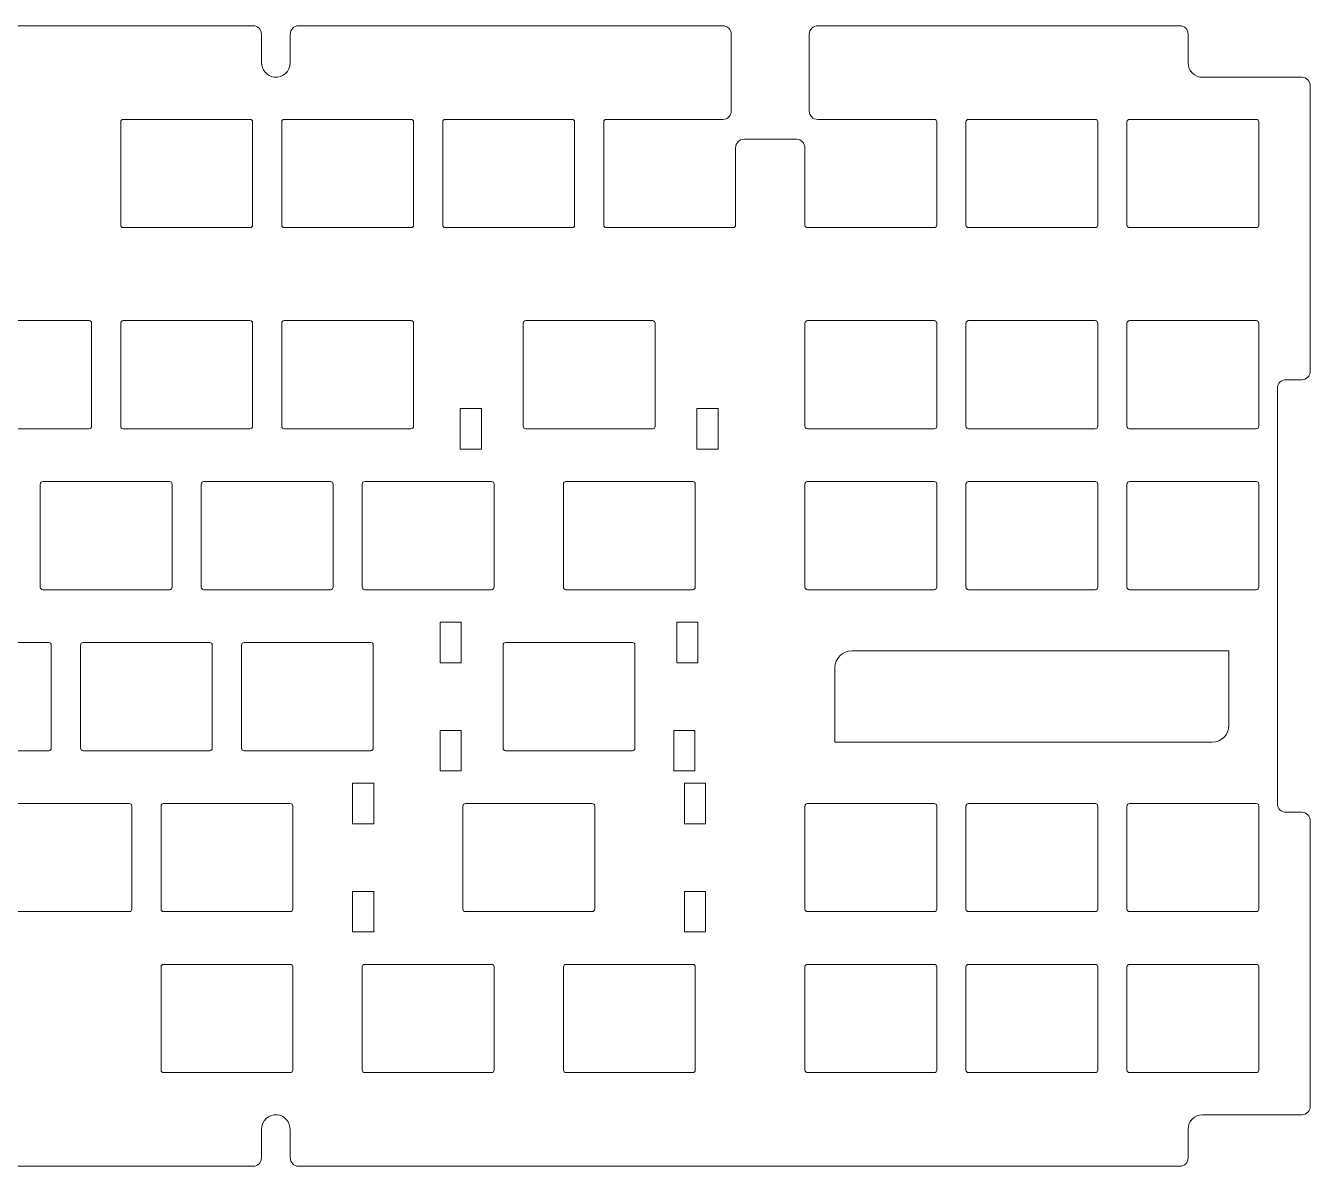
# Model space of a CAD drawing. Header units: inches. Extents: x -9 to 348, y 31 to 166.
# Drawn here: x 195.5 to 347.5, y 31.3 to 166.3 of the extents above; entities that cross this region are included whole.
import ezdxf

# ---------------------------------------------------------------- set-up
doc = ezdxf.new("R2010")
doc.units = ezdxf.units.IN
doc.header["$MEASUREMENT"] = 0
doc.layers.add('Layer 4', color=7, linetype='Continuous')

# ---------------------------------------------------------------- blocks, each defined once
blk = doc.blocks.new('block 2')
at = {"layer": 'Layer 4', "color": 250, "lineweight": 9}
blk.add_open_spline([(288.25, 158.71), (288.25, 158.71), (288.25, 165.27), (288.25, 165.27), (288.25, 165.83), (288.7, 166.28), (289.25, 166.28), (289.25, 166.28), (332.08, 166.28), (332.08, 166.28), (332.63, 166.28), (333.08, 165.83), (333.08, 165.28), (333.08, 165.28), (333.08, 161.87), (333.08, 161.87), (333.08, 160.93), (333.84, 160.17), (334.78, 160.17), (334.78, 160.17), (346.53, 160.17), (346.53, 160.17), (347.09, 160.17), (347.53, 159.72), (347.53, 159.17), (347.53, 159.17), (347.53, 125.37), (347.53, 125.37), (347.53, 124.82), (347.09, 124.37), (346.53, 124.37), (346.53, 124.37), (344.65, 124.37), (344.65, 124.37), (344.1, 124.37), (343.65, 123.93), (343.65, 123.37), (343.65, 123.37), (343.65, 74.18), (343.65, 74.18), (343.65, 73.63), (344.1, 73.18), (344.65, 73.18), (344.65, 73.18), (346.53, 73.18), (346.53, 73.18), (347.09, 73.18), (347.53, 72.73), (347.53, 72.18), (347.53, 72.18), (347.53, 38.38), (347.53, 38.38), (347.53, 37.83), (347.09, 37.38), (346.53, 37.38), (346.53, 37.38), (334.78, 37.38), (334.78, 37.38), (333.84, 37.38), (333.08, 36.62), (333.08, 35.68), (333.08, 35.68), (333.08, 32.28), (333.08, 32.28), (333.08, 31.73), (332.63, 31.28), (332.08, 31.28), (332.08, 31.28), (227.83, 31.28), (227.83, 31.28), (227.28, 31.28), (226.83, 31.73), (226.83, 32.28), (226.83, 32.28), (226.83, 35.6), (226.83, 35.6), (226.83, 36.49), (226.18, 37.3), (225.29, 37.38), (224.28, 37.46), (223.43, 36.67), (223.43, 35.68), (223.43, 35.68), (223.43, 32.28), (223.43, 32.28), (223.43, 31.73), (222.99, 31.28), (222.43, 31.28), (222.43, 31.28), (172.03, 31.28), (172.03, 31.28), (171.48, 31.28), (171.03, 31.73), (171.03, 32.28), (171.03, 32.28), (171.03, 35.11), (171.03, 35.11), (171.03, 36), (170.38, 36.79), (169.5, 36.88), (168.49, 36.97), (167.63, 36.18), (167.63, 35.18), (167.63, 35.18), (167.63, 32.28), (167.63, 32.28), (167.63, 31.73), (167.19, 31.28), (166.63, 31.28), (166.63, 31.28), (116.23, 31.28), (116.23, 31.28), (115.68, 31.28), (115.23, 31.73), (115.23, 32.28), (115.23, 32.28), (115.23, 35.61), (115.23, 35.61), (115.23, 36.5), (114.58, 37.29), (113.7, 37.38), (112.69, 37.47), (111.83, 36.68), (111.83, 35.68), (111.83, 35.68), (111.83, 32.28), (111.83, 32.28), (111.83, 31.73), (111.39, 31.28), (110.83, 31.28), (110.83, 31.28), (6.59, 31.28), (6.59, 31.28), (6.03, 31.28), (5.59, 31.73), (5.59, 32.28), (5.59, 32.28), (5.59, 35.68), (5.59, 35.68), (5.59, 36.62), (4.82, 37.38), (3.89, 37.38), (3.89, 37.38), (-7.87, 37.38), (-7.87, 37.38), (-8.42, 37.38), (-8.87, 37.83), (-8.87, 38.38), (-8.87, 38.38), (-8.87, 72.18), (-8.87, 72.18), (-8.87, 72.73), (-8.42, 73.18), (-7.87, 73.18), (-7.87, 73.18), (-5.99, 73.18), (-5.99, 73.18), (-5.43, 73.18), (-4.99, 73.63), (-4.99, 74.18), (-4.99, 74.18), (-4.99, 123.37), (-4.99, 123.37), (-4.99, 123.93), (-5.43, 124.37), (-5.99, 124.37), (-5.99, 124.37), (-7.87, 124.37), (-7.87, 124.37), (-8.42, 124.37), (-8.87, 124.82), (-8.87, 125.37), (-8.87, 125.37), (-8.87, 159.17), (-8.87, 159.17), (-8.87, 159.72), (-8.42, 160.17), (-7.87, 160.17), (-7.87, 160.17), (3.89, 160.17), (3.89, 160.17), (4.82, 160.17), (5.59, 160.93), (5.59, 161.87), (5.59, 161.87), (5.59, 165.28), (5.59, 165.28), (5.59, 165.83), (6.03, 166.28), (6.59, 166.28), (6.59, 166.28), (110.83, 166.28), (110.83, 166.28), (111.39, 166.28), (111.83, 165.83), (111.83, 165.28), (111.83, 165.28), (111.83, 161.95), (111.83, 161.95), (111.83, 161.06), (112.48, 160.26), (113.37, 160.18), (114.38, 160.08), (115.23, 160.88), (115.23, 161.87), (115.23, 161.87), (115.23, 165.28), (115.23, 165.28), (115.23, 165.83), (115.68, 166.28), (116.23, 166.28), (116.23, 166.28), (166.63, 166.28), (166.63, 166.28), (167.19, 166.28), (167.63, 165.83), (167.63, 165.28), (167.63, 165.28), (167.63, 162.45), (167.63, 162.45), (167.63, 161.56), (168.28, 160.76), (169.17, 160.68), (170.18, 160.58), (171.03, 161.38), (171.03, 162.37), (171.03, 162.37), (171.03, 165.28), (171.03, 165.28), (171.03, 165.83), (171.48, 166.28), (172.03, 166.28), (172.03, 166.28), (222.43, 166.28), (222.43, 166.28), (222.99, 166.28), (223.43, 165.83), (223.43, 165.28), (223.43, 165.28), (223.43, 161.95), (223.43, 161.95), (223.43, 161.06), (224.08, 160.26), (224.97, 160.18), (225.98, 160.08), (226.83, 160.88), (226.83, 161.87), (226.83, 161.87), (226.83, 165.28), (226.83, 165.28), (226.83, 165.83), (227.28, 166.28), (227.83, 166.28), (227.83, 166.28), (278.01, 166.28), (278.01, 166.28), (278.57, 166.28), (279.02, 165.83), (279.02, 165.27), (279.02, 165.27), (279.02, 158.71), (279.02, 158.71)], degree=3, knots=[0, 0, 0, 0, 1, 1, 1, 2, 2, 2, 3, 3, 3, 4, 4, 4, 5, 5, 5, 6, 6, 6, 7, 7, 7, 8, 8, 8, 9, 9, 9, 10, 10, 10, 11, 11, 11, 12, 12, 12, 13, 13, 13, 14, 14, 14, 15, 15, 15, 16, 16, 16, 17, 17, 17, 18, 18, 18, 19, 19, 19, 20, 20, 20, 21, 21, 21, 22, 22, 22, 23, 23, 23, 24, 24, 24, 25, 25, 25, 26, 26, 26, 27, 27, 27, 28, 28, 28, 29, 29, 29, 30, 30, 30, 31, 31, 31, 32, 32, 32, 33, 33, 33, 34, 34, 34, 35, 35, 35, 36, 36, 36, 37, 37, 37, 38, 38, 38, 39, 39, 39, 40, 40, 40, 41, 41, 41, 42, 42, 42, 43, 43, 43, 44, 44, 44, 45, 45, 45, 46, 46, 46, 47, 47, 47, 48, 48, 48, 49, 49, 49, 50, 50, 50, 51, 51, 51, 52, 52, 52, 53, 53, 53, 54, 54, 54, 55, 55, 55, 56, 56, 56, 57, 57, 57, 58, 58, 58, 59, 59, 59, 60, 60, 60, 61, 61, 61, 62, 62, 62, 63, 63, 63, 64, 64, 64, 65, 65, 65, 66, 66, 66, 67, 67, 67, 68, 68, 68, 69, 69, 69, 70, 70, 70, 71, 71, 71, 72, 72, 72, 73, 73, 73, 74, 74, 74, 75, 75, 75, 76, 76, 76, 77, 77, 77, 78, 78, 78, 79, 79, 79, 80, 80, 80, 81, 81, 81, 82, 82, 82, 83, 83, 83, 84, 84, 84, 85, 85, 85, 86, 86, 86, 87, 87, 87, 87], dxfattribs=at)
blk = doc.blocks.new('block 3')
at = {"layer": 'Layer 4', "color": 250, "lineweight": 9}
blk.add_open_spline([(337.91, 92.27), (337.91, 92.27), (337.91, 83.48), (337.91, 83.48), (337.91, 82.37), (337.02, 81.48), (335.91, 81.48), (335.91, 81.48), (291.27, 81.48), (291.27, 81.48), (291.27, 81.48), (291.27, 90.27), (291.27, 90.27), (291.27, 91.37), (292.16, 92.27), (293.27, 92.27), (293.27, 92.27), (337.91, 92.27), (337.91, 92.27)], degree=3, knots=[0, 0, 0, 0, 1, 1, 1, 2, 2, 2, 3, 3, 3, 4, 4, 4, 5, 5, 5, 6, 6, 6, 6], dxfattribs=at)
blk = doc.blocks.new('block 19')
at = {"layer": 'Layer 4', "color": 250, "lineweight": 9}
blk.add_open_spline([(226.84, 42.37), (226.84, 42.37), (211.84, 42.37), (211.84, 42.37), (211.67, 42.37), (211.54, 42.51), (211.54, 42.67), (211.54, 42.67), (211.54, 54.87), (211.54, 54.87), (211.54, 55.04), (211.67, 55.17), (211.84, 55.17), (211.84, 55.17), (226.84, 55.17), (226.84, 55.17), (227.01, 55.17), (227.14, 55.04), (227.14, 54.87), (227.14, 54.87), (227.14, 42.67), (227.14, 42.67), (227.14, 42.51), (227.01, 42.37), (226.84, 42.37)], degree=3, knots=[0, 0, 0, 0, 1, 1, 1, 2, 2, 2, 3, 3, 3, 4, 4, 4, 5, 5, 5, 6, 6, 6, 7, 7, 7, 8, 8, 8, 8], dxfattribs=at)
blk = doc.blocks.new('block 20')
at = {"layer": 'Layer 4', "color": 250, "lineweight": 9}
blk.add_open_spline([(250.65, 42.37), (250.65, 42.37), (235.65, 42.37), (235.65, 42.37), (235.49, 42.37), (235.35, 42.51), (235.35, 42.67), (235.35, 42.67), (235.35, 54.87), (235.35, 54.87), (235.35, 55.04), (235.49, 55.17), (235.65, 55.17), (235.65, 55.17), (250.65, 55.17), (250.65, 55.17), (250.82, 55.17), (250.95, 55.04), (250.95, 54.87), (250.95, 54.87), (250.95, 42.67), (250.95, 42.67), (250.95, 42.51), (250.82, 42.37), (250.65, 42.37)], degree=3, knots=[0, 0, 0, 0, 1, 1, 1, 2, 2, 2, 3, 3, 3, 4, 4, 4, 5, 5, 5, 6, 6, 6, 7, 7, 7, 8, 8, 8, 8], dxfattribs=at)
blk = doc.blocks.new('block 21')
at = {"layer": 'Layer 4', "color": 250, "lineweight": 9}
blk.add_open_spline([(274.46, 42.37), (274.46, 42.37), (259.47, 42.37), (259.47, 42.37), (259.3, 42.37), (259.17, 42.51), (259.17, 42.67), (259.17, 42.67), (259.17, 54.87), (259.17, 54.87), (259.17, 55.04), (259.3, 55.17), (259.47, 55.17), (259.47, 55.17), (274.46, 55.17), (274.46, 55.17), (274.63, 55.17), (274.76, 55.04), (274.76, 54.87), (274.76, 54.87), (274.76, 42.67), (274.76, 42.67), (274.76, 42.51), (274.63, 42.37), (274.46, 42.37)], degree=3, knots=[0, 0, 0, 0, 1, 1, 1, 2, 2, 2, 3, 3, 3, 4, 4, 4, 5, 5, 5, 6, 6, 6, 7, 7, 7, 8, 8, 8, 8], dxfattribs=at)
blk = doc.blocks.new('block 23')
at = {"layer": 'Layer 4', "color": 250, "lineweight": 9}
blk.add_open_spline([(267.32, 80.47), (267.32, 80.47), (252.32, 80.47), (252.32, 80.47), (252.15, 80.47), (252.02, 80.61), (252.02, 80.77), (252.02, 80.77), (252.02, 92.97), (252.02, 92.97), (252.02, 93.14), (252.15, 93.27), (252.32, 93.27), (252.32, 93.27), (267.32, 93.27), (267.32, 93.27), (267.48, 93.27), (267.62, 93.14), (267.62, 92.97), (267.62, 92.97), (267.62, 80.77), (267.62, 80.77), (267.62, 80.61), (267.48, 80.47), (267.32, 80.47)], degree=3, knots=[0, 0, 0, 0, 1, 1, 1, 2, 2, 2, 3, 3, 3, 4, 4, 4, 5, 5, 5, 6, 6, 6, 7, 7, 7, 8, 8, 8, 8], dxfattribs=at)
blk = doc.blocks.new('block 24')
at = {"layer": 'Layer 4', "color": 250, "lineweight": 9}
blk.add_open_spline([(262.56, 61.42), (262.56, 61.42), (247.56, 61.42), (247.56, 61.42), (247.39, 61.42), (247.26, 61.56), (247.26, 61.72), (247.26, 61.72), (247.26, 73.92), (247.26, 73.92), (247.26, 74.09), (247.39, 74.22), (247.56, 74.22), (247.56, 74.22), (262.56, 74.22), (262.56, 74.22), (262.72, 74.22), (262.86, 74.09), (262.86, 73.92), (262.86, 73.92), (262.86, 61.72), (262.86, 61.72), (262.86, 61.56), (262.72, 61.42), (262.56, 61.42)], degree=3, knots=[0, 0, 0, 0, 1, 1, 1, 2, 2, 2, 3, 3, 3, 4, 4, 4, 5, 5, 5, 6, 6, 6, 7, 7, 7, 8, 8, 8, 8], dxfattribs=at)
blk = doc.blocks.new('block 25')
at = {"layer": 'Layer 4', "color": 250, "lineweight": 9}
blk.add_open_spline([(274.46, 99.52), (274.46, 99.52), (259.46, 99.52), (259.46, 99.52), (259.3, 99.52), (259.16, 99.66), (259.16, 99.82), (259.16, 99.82), (259.16, 112.02), (259.16, 112.02), (259.16, 112.19), (259.3, 112.32), (259.46, 112.32), (259.46, 112.32), (274.46, 112.32), (274.46, 112.32), (274.63, 112.32), (274.76, 112.19), (274.76, 112.02), (274.76, 112.02), (274.76, 99.82), (274.76, 99.82), (274.76, 99.66), (274.63, 99.52), (274.46, 99.52)], degree=3, knots=[0, 0, 0, 0, 1, 1, 1, 2, 2, 2, 3, 3, 3, 4, 4, 4, 5, 5, 5, 6, 6, 6, 7, 7, 7, 8, 8, 8, 8], dxfattribs=at)
blk = doc.blocks.new('block 26')
at = {"layer": 'Layer 4', "color": 250, "lineweight": 9}
blk.add_open_spline([(269.7, 118.57), (269.7, 118.57), (254.7, 118.57), (254.7, 118.57), (254.54, 118.57), (254.4, 118.71), (254.4, 118.87), (254.4, 118.87), (254.4, 131.07), (254.4, 131.07), (254.4, 131.24), (254.54, 131.37), (254.7, 131.37), (254.7, 131.37), (269.7, 131.37), (269.7, 131.37), (269.87, 131.37), (270, 131.24), (270, 131.07), (270, 131.07), (270, 118.87), (270, 118.87), (270, 118.71), (269.87, 118.57), (269.7, 118.57)], degree=3, knots=[0, 0, 0, 0, 1, 1, 1, 2, 2, 2, 3, 3, 3, 4, 4, 4, 5, 5, 5, 6, 6, 6, 7, 7, 7, 8, 8, 8, 8], dxfattribs=at)
blk = doc.blocks.new('block 27')
at = {"layer": 'Layer 4', "color": 250, "lineweight": 9}
blk.add_open_spline([(303.04, 118.57), (303.04, 118.57), (288.04, 118.57), (288.04, 118.57), (287.87, 118.57), (287.74, 118.71), (287.74, 118.87), (287.74, 118.87), (287.74, 131.07), (287.74, 131.07), (287.74, 131.24), (287.87, 131.37), (288.04, 131.37), (288.04, 131.37), (303.04, 131.37), (303.04, 131.37), (303.2, 131.37), (303.34, 131.24), (303.34, 131.07), (303.34, 131.07), (303.34, 118.87), (303.34, 118.87), (303.34, 118.71), (303.2, 118.57), (303.04, 118.57)], degree=3, knots=[0, 0, 0, 0, 1, 1, 1, 2, 2, 2, 3, 3, 3, 4, 4, 4, 5, 5, 5, 6, 6, 6, 7, 7, 7, 8, 8, 8, 8], dxfattribs=at)
blk = doc.blocks.new('block 28')
at = {"layer": 'Layer 4', "color": 250, "lineweight": 9}
blk.add_open_spline([(322.09, 118.57), (322.09, 118.57), (307.09, 118.57), (307.09, 118.57), (306.92, 118.57), (306.79, 118.71), (306.79, 118.87), (306.79, 118.87), (306.79, 131.07), (306.79, 131.07), (306.79, 131.24), (306.92, 131.37), (307.09, 131.37), (307.09, 131.37), (322.09, 131.37), (322.09, 131.37), (322.25, 131.37), (322.39, 131.24), (322.39, 131.07), (322.39, 131.07), (322.39, 118.87), (322.39, 118.87), (322.39, 118.71), (322.25, 118.57), (322.09, 118.57)], degree=3, knots=[0, 0, 0, 0, 1, 1, 1, 2, 2, 2, 3, 3, 3, 4, 4, 4, 5, 5, 5, 6, 6, 6, 7, 7, 7, 8, 8, 8, 8], dxfattribs=at)
blk = doc.blocks.new('block 29')
at = {"layer": 'Layer 4', "color": 250, "lineweight": 9}
blk.add_open_spline([(341.14, 118.57), (341.14, 118.57), (326.14, 118.57), (326.14, 118.57), (325.97, 118.57), (325.84, 118.71), (325.84, 118.87), (325.84, 118.87), (325.84, 131.07), (325.84, 131.07), (325.84, 131.24), (325.97, 131.37), (326.14, 131.37), (326.14, 131.37), (341.14, 131.37), (341.14, 131.37), (341.3, 131.37), (341.44, 131.24), (341.44, 131.07), (341.44, 131.07), (341.44, 118.87), (341.44, 118.87), (341.44, 118.71), (341.3, 118.57), (341.14, 118.57)], degree=3, knots=[0, 0, 0, 0, 1, 1, 1, 2, 2, 2, 3, 3, 3, 4, 4, 4, 5, 5, 5, 6, 6, 6, 7, 7, 7, 8, 8, 8, 8], dxfattribs=at)
blk = doc.blocks.new('block 30')
at = {"layer": 'Layer 4', "color": 250, "lineweight": 9}
blk.add_open_spline([(303.04, 99.52), (303.04, 99.52), (288.04, 99.52), (288.04, 99.52), (287.87, 99.52), (287.74, 99.66), (287.74, 99.82), (287.74, 99.82), (287.74, 112.02), (287.74, 112.02), (287.74, 112.19), (287.87, 112.32), (288.04, 112.32), (288.04, 112.32), (303.04, 112.32), (303.04, 112.32), (303.2, 112.32), (303.34, 112.19), (303.34, 112.02), (303.34, 112.02), (303.34, 99.82), (303.34, 99.82), (303.34, 99.66), (303.2, 99.52), (303.04, 99.52)], degree=3, knots=[0, 0, 0, 0, 1, 1, 1, 2, 2, 2, 3, 3, 3, 4, 4, 4, 5, 5, 5, 6, 6, 6, 7, 7, 7, 8, 8, 8, 8], dxfattribs=at)
blk = doc.blocks.new('block 31')
at = {"layer": 'Layer 4', "color": 250, "lineweight": 9}
blk.add_open_spline([(322.09, 99.52), (322.09, 99.52), (307.09, 99.52), (307.09, 99.52), (306.92, 99.52), (306.79, 99.66), (306.79, 99.82), (306.79, 99.82), (306.79, 112.02), (306.79, 112.02), (306.79, 112.19), (306.92, 112.32), (307.09, 112.32), (307.09, 112.32), (322.09, 112.32), (322.09, 112.32), (322.25, 112.32), (322.39, 112.19), (322.39, 112.02), (322.39, 112.02), (322.39, 99.82), (322.39, 99.82), (322.39, 99.66), (322.25, 99.52), (322.09, 99.52)], degree=3, knots=[0, 0, 0, 0, 1, 1, 1, 2, 2, 2, 3, 3, 3, 4, 4, 4, 5, 5, 5, 6, 6, 6, 7, 7, 7, 8, 8, 8, 8], dxfattribs=at)
blk = doc.blocks.new('block 32')
at = {"layer": 'Layer 4', "color": 250, "lineweight": 9}
blk.add_open_spline([(341.14, 99.52), (341.14, 99.52), (326.14, 99.52), (326.14, 99.52), (325.97, 99.52), (325.84, 99.66), (325.84, 99.82), (325.84, 99.82), (325.84, 112.02), (325.84, 112.02), (325.84, 112.19), (325.97, 112.32), (326.14, 112.32), (326.14, 112.32), (341.14, 112.32), (341.14, 112.32), (341.3, 112.32), (341.44, 112.19), (341.44, 112.02), (341.44, 112.02), (341.44, 99.82), (341.44, 99.82), (341.44, 99.66), (341.3, 99.52), (341.14, 99.52)], degree=3, knots=[0, 0, 0, 0, 1, 1, 1, 2, 2, 2, 3, 3, 3, 4, 4, 4, 5, 5, 5, 6, 6, 6, 7, 7, 7, 8, 8, 8, 8], dxfattribs=at)
blk = doc.blocks.new('block 33')
at = {"layer": 'Layer 4', "color": 250, "lineweight": 9}
blk.add_open_spline([(322.09, 61.42), (322.09, 61.42), (307.09, 61.42), (307.09, 61.42), (306.92, 61.42), (306.79, 61.56), (306.79, 61.72), (306.79, 61.72), (306.79, 73.92), (306.79, 73.92), (306.79, 74.09), (306.92, 74.22), (307.09, 74.22), (307.09, 74.22), (322.09, 74.22), (322.09, 74.22), (322.25, 74.22), (322.39, 74.09), (322.39, 73.92), (322.39, 73.92), (322.39, 61.72), (322.39, 61.72), (322.39, 61.56), (322.25, 61.42), (322.09, 61.42)], degree=3, knots=[0, 0, 0, 0, 1, 1, 1, 2, 2, 2, 3, 3, 3, 4, 4, 4, 5, 5, 5, 6, 6, 6, 7, 7, 7, 8, 8, 8, 8], dxfattribs=at)
blk = doc.blocks.new('block 34')
at = {"layer": 'Layer 4', "color": 250, "lineweight": 9}
blk.add_open_spline([(303.04, 42.37), (303.04, 42.37), (288.04, 42.37), (288.04, 42.37), (287.87, 42.37), (287.74, 42.51), (287.74, 42.67), (287.74, 42.67), (287.74, 54.87), (287.74, 54.87), (287.74, 55.04), (287.87, 55.17), (288.04, 55.17), (288.04, 55.17), (303.04, 55.17), (303.04, 55.17), (303.2, 55.17), (303.34, 55.04), (303.34, 54.87), (303.34, 54.87), (303.34, 42.67), (303.34, 42.67), (303.34, 42.51), (303.2, 42.37), (303.04, 42.37)], degree=3, knots=[0, 0, 0, 0, 1, 1, 1, 2, 2, 2, 3, 3, 3, 4, 4, 4, 5, 5, 5, 6, 6, 6, 7, 7, 7, 8, 8, 8, 8], dxfattribs=at)
blk = doc.blocks.new('block 35')
at = {"layer": 'Layer 4', "color": 250, "lineweight": 9}
blk.add_open_spline([(322.09, 42.37), (322.09, 42.37), (307.09, 42.37), (307.09, 42.37), (306.92, 42.37), (306.79, 42.51), (306.79, 42.67), (306.79, 42.67), (306.79, 54.87), (306.79, 54.87), (306.79, 55.04), (306.92, 55.17), (307.09, 55.17), (307.09, 55.17), (322.09, 55.17), (322.09, 55.17), (322.25, 55.17), (322.39, 55.04), (322.39, 54.87), (322.39, 54.87), (322.39, 42.67), (322.39, 42.67), (322.39, 42.51), (322.25, 42.37), (322.09, 42.37)], degree=3, knots=[0, 0, 0, 0, 1, 1, 1, 2, 2, 2, 3, 3, 3, 4, 4, 4, 5, 5, 5, 6, 6, 6, 7, 7, 7, 8, 8, 8, 8], dxfattribs=at)
blk = doc.blocks.new('block 36')
at = {"layer": 'Layer 4', "color": 250, "lineweight": 9}
blk.add_open_spline([(341.14, 42.37), (341.14, 42.37), (326.14, 42.37), (326.14, 42.37), (325.97, 42.37), (325.84, 42.51), (325.84, 42.67), (325.84, 42.67), (325.84, 54.87), (325.84, 54.87), (325.84, 55.04), (325.97, 55.17), (326.14, 55.17), (326.14, 55.17), (341.14, 55.17), (341.14, 55.17), (341.3, 55.17), (341.44, 55.04), (341.44, 54.87), (341.44, 54.87), (341.44, 42.67), (341.44, 42.67), (341.44, 42.51), (341.3, 42.37), (341.14, 42.37)], degree=3, knots=[0, 0, 0, 0, 1, 1, 1, 2, 2, 2, 3, 3, 3, 4, 4, 4, 5, 5, 5, 6, 6, 6, 7, 7, 7, 8, 8, 8, 8], dxfattribs=at)
blk = doc.blocks.new('block 37')
at = {"layer": 'Layer 4', "color": 250, "lineweight": 9}
blk.add_open_spline([(303.04, 61.42), (303.04, 61.42), (288.04, 61.42), (288.04, 61.42), (287.87, 61.42), (287.74, 61.56), (287.74, 61.72), (287.74, 61.72), (287.74, 73.92), (287.74, 73.92), (287.74, 74.09), (287.87, 74.22), (288.04, 74.22), (288.04, 74.22), (303.04, 74.22), (303.04, 74.22), (303.2, 74.22), (303.34, 74.09), (303.34, 73.92), (303.34, 73.92), (303.34, 61.72), (303.34, 61.72), (303.34, 61.56), (303.2, 61.42), (303.04, 61.42)], degree=3, knots=[0, 0, 0, 0, 1, 1, 1, 2, 2, 2, 3, 3, 3, 4, 4, 4, 5, 5, 5, 6, 6, 6, 7, 7, 7, 8, 8, 8, 8], dxfattribs=at)
blk = doc.blocks.new('block 38')
at = {"layer": 'Layer 4', "color": 250, "lineweight": 9}
blk.add_open_spline([(341.14, 61.42), (341.14, 61.42), (326.14, 61.42), (326.14, 61.42), (325.97, 61.42), (325.84, 61.56), (325.84, 61.72), (325.84, 61.72), (325.84, 73.92), (325.84, 73.92), (325.84, 74.09), (325.97, 74.22), (326.14, 74.22), (326.14, 74.22), (341.14, 74.22), (341.14, 74.22), (341.3, 74.22), (341.44, 74.09), (341.44, 73.92), (341.44, 73.92), (341.44, 61.72), (341.44, 61.72), (341.44, 61.56), (341.3, 61.42), (341.14, 61.42)], degree=3, knots=[0, 0, 0, 0, 1, 1, 1, 2, 2, 2, 3, 3, 3, 4, 4, 4, 5, 5, 5, 6, 6, 6, 7, 7, 7, 8, 8, 8, 8], dxfattribs=at)
blk = doc.blocks.new('block 43')
at = {"layer": 'Layer 4', "color": 250, "lineweight": 9}
blk.add_open_spline([(222.08, 142.38), (222.08, 142.38), (207.08, 142.38), (207.08, 142.38), (206.91, 142.38), (206.78, 142.52), (206.78, 142.68), (206.78, 142.68), (206.78, 154.88), (206.78, 154.88), (206.78, 155.05), (206.91, 155.18), (207.08, 155.18), (207.08, 155.18), (222.08, 155.18), (222.08, 155.18), (222.24, 155.18), (222.38, 155.05), (222.38, 154.88), (222.38, 154.88), (222.38, 142.68), (222.38, 142.68), (222.38, 142.52), (222.24, 142.38), (222.08, 142.38)], degree=3, knots=[0, 0, 0, 0, 1, 1, 1, 2, 2, 2, 3, 3, 3, 4, 4, 4, 5, 5, 5, 6, 6, 6, 7, 7, 7, 8, 8, 8, 8], dxfattribs=at)
blk = doc.blocks.new('block 44')
at = {"layer": 'Layer 4', "color": 250, "lineweight": 9}
blk.add_open_spline([(241.13, 142.38), (241.13, 142.38), (226.13, 142.38), (226.13, 142.38), (225.96, 142.38), (225.83, 142.52), (225.83, 142.68), (225.83, 142.68), (225.83, 154.88), (225.83, 154.88), (225.83, 155.05), (225.96, 155.18), (226.13, 155.18), (226.13, 155.18), (241.13, 155.18), (241.13, 155.18), (241.29, 155.18), (241.43, 155.05), (241.43, 154.88), (241.43, 154.88), (241.43, 142.68), (241.43, 142.68), (241.43, 142.52), (241.29, 142.38), (241.13, 142.38)], degree=3, knots=[0, 0, 0, 0, 1, 1, 1, 2, 2, 2, 3, 3, 3, 4, 4, 4, 5, 5, 5, 6, 6, 6, 7, 7, 7, 8, 8, 8, 8], dxfattribs=at)
blk = doc.blocks.new('block 45')
at = {"layer": 'Layer 4', "color": 250, "lineweight": 9}
blk.add_open_spline([(260.18, 142.38), (260.18, 142.38), (245.18, 142.38), (245.18, 142.38), (245.01, 142.38), (244.88, 142.52), (244.88, 142.68), (244.88, 142.68), (244.88, 154.88), (244.88, 154.88), (244.88, 155.05), (245.01, 155.18), (245.18, 155.18), (245.18, 155.18), (260.18, 155.18), (260.18, 155.18), (260.34, 155.18), (260.48, 155.05), (260.48, 154.88), (260.48, 154.88), (260.48, 142.68), (260.48, 142.68), (260.48, 142.52), (260.34, 142.38), (260.18, 142.38)], degree=3, knots=[0, 0, 0, 0, 1, 1, 1, 2, 2, 2, 3, 3, 3, 4, 4, 4, 5, 5, 5, 6, 6, 6, 7, 7, 7, 8, 8, 8, 8], dxfattribs=at)
blk = doc.blocks.new('block 46')
at = {"layer": 'Layer 4', "color": 250, "lineweight": 9}
blk.add_open_spline([(322.09, 142.38), (322.09, 142.38), (307.09, 142.38), (307.09, 142.38), (306.92, 142.38), (306.79, 142.52), (306.79, 142.68), (306.79, 142.68), (306.79, 154.88), (306.79, 154.88), (306.79, 155.05), (306.92, 155.18), (307.09, 155.18), (307.09, 155.18), (322.09, 155.18), (322.09, 155.18), (322.25, 155.18), (322.39, 155.05), (322.39, 154.88), (322.39, 154.88), (322.39, 142.68), (322.39, 142.68), (322.39, 142.52), (322.25, 142.38), (322.09, 142.38)], degree=3, knots=[0, 0, 0, 0, 1, 1, 1, 2, 2, 2, 3, 3, 3, 4, 4, 4, 5, 5, 5, 6, 6, 6, 7, 7, 7, 8, 8, 8, 8], dxfattribs=at)
blk = doc.blocks.new('block 47')
at = {"layer": 'Layer 4', "color": 250, "lineweight": 9}
blk.add_open_spline([(341.14, 142.38), (341.14, 142.38), (326.14, 142.38), (326.14, 142.38), (325.97, 142.38), (325.84, 142.52), (325.84, 142.68), (325.84, 142.68), (325.84, 154.88), (325.84, 154.88), (325.84, 155.05), (325.97, 155.18), (326.14, 155.18), (326.14, 155.18), (341.14, 155.18), (341.14, 155.18), (341.3, 155.18), (341.44, 155.05), (341.44, 154.88), (341.44, 154.88), (341.44, 142.68), (341.44, 142.68), (341.44, 142.52), (341.3, 142.38), (341.14, 142.38)], degree=3, knots=[0, 0, 0, 0, 1, 1, 1, 2, 2, 2, 3, 3, 3, 4, 4, 4, 5, 5, 5, 6, 6, 6, 7, 7, 7, 8, 8, 8, 8], dxfattribs=at)
blk = doc.blocks.new('block 66')
at = {"layer": 'Layer 4', "color": 250, "lineweight": 9}
blk.add_open_spline([(288.25, 158.71), (288.25, 158.71), (288.25, 156.18), (288.25, 156.18), (288.25, 155.63), (288.69, 155.18), (289.25, 155.18), (289.25, 155.18), (303.04, 155.18), (303.04, 155.18), (303.2, 155.18), (303.34, 155.05), (303.34, 154.88), (303.34, 154.88), (303.34, 142.68), (303.34, 142.68), (303.34, 142.52), (303.2, 142.38), (303.04, 142.38), (303.04, 142.38), (288.04, 142.38), (288.04, 142.38), (287.87, 142.38), (287.74, 142.52), (287.74, 142.68), (287.74, 142.68), (287.74, 151.83), (287.74, 151.83), (287.74, 152.38), (287.29, 152.83), (286.74, 152.83), (286.74, 152.83), (280.53, 152.83), (280.53, 152.83), (279.97, 152.83), (279.53, 152.38), (279.53, 151.83), (279.53, 151.83), (279.53, 142.68), (279.53, 142.68), (279.53, 142.52), (279.39, 142.38), (279.23, 142.38), (279.23, 142.38), (264.23, 142.38), (264.23, 142.38), (264.06, 142.38), (263.93, 142.52), (263.93, 142.68), (263.93, 142.68), (263.93, 154.88), (263.93, 154.88), (263.93, 155.05), (264.06, 155.18), (264.23, 155.18), (264.23, 155.18), (278.02, 155.18), (278.02, 155.18), (278.57, 155.18), (279.02, 155.63), (279.02, 156.18), (279.02, 156.18), (279.02, 158.71), (279.02, 158.71)], degree=3, knots=[0, 0, 0, 0, 1, 1, 1, 2, 2, 2, 3, 3, 3, 4, 4, 4, 5, 5, 5, 6, 6, 6, 7, 7, 7, 8, 8, 8, 9, 9, 9, 10, 10, 10, 11, 11, 11, 12, 12, 12, 13, 13, 13, 14, 14, 14, 15, 15, 15, 16, 16, 16, 17, 17, 17, 18, 18, 18, 19, 19, 19, 20, 20, 20, 21, 21, 21, 21], dxfattribs=at)
blk = doc.blocks.new('block 83')
at = {"layer": 'Layer 4', "color": 250, "lineweight": 9}
blk.add_lwpolyline([(236.71, 71.82), (234.21, 71.82), (234.21, 76.62), (236.71, 76.62), (236.71, 71.82)], dxfattribs=at)
blk = doc.blocks.new('block 84')
at = {"layer": 'Layer 4', "color": 250, "lineweight": 9}
blk.add_lwpolyline([(236.71, 59.02), (234.21, 59.02), (234.21, 63.82), (236.71, 63.82), (236.71, 59.02)], dxfattribs=at)
blk = doc.blocks.new('block 85')
at = {"layer": 'Layer 4', "color": 250, "lineweight": 9}
blk.add_lwpolyline([(247.07, 90.87), (244.57, 90.87), (244.57, 95.67), (247.07, 95.67), (247.07, 90.87)], dxfattribs=at)
blk = doc.blocks.new('block 86')
at = {"layer": 'Layer 4', "color": 250, "lineweight": 9}
blk.add_lwpolyline([(247.07, 78.07), (244.57, 78.07), (244.57, 82.87), (247.07, 82.87), (247.07, 78.07)], dxfattribs=at)
blk = doc.blocks.new('block 87')
at = {"layer": 'Layer 4', "color": 250, "lineweight": 9}
blk.add_lwpolyline([(275.07, 90.87), (272.57, 90.87), (272.57, 95.67), (275.07, 95.67), (275.07, 90.87)], dxfattribs=at)
blk = doc.blocks.new('block 88')
at = {"layer": 'Layer 4', "color": 250, "lineweight": 9}
blk.add_lwpolyline([(249.45, 116.17), (246.95, 116.17), (246.95, 120.97), (249.45, 120.97), (249.45, 116.17)], dxfattribs=at)
blk = doc.blocks.new('block 89')
at = {"layer": 'Layer 4', "color": 250, "lineweight": 9}
blk.add_lwpolyline([(277.45, 116.17), (274.95, 116.17), (274.95, 120.97), (277.45, 120.97), (277.45, 116.17)], dxfattribs=at)
blk = doc.blocks.new('block 90')
at = {"layer": 'Layer 4', "color": 250, "lineweight": 9}
blk.add_lwpolyline([(274.72, 78.07), (272.22, 78.07), (272.22, 82.87), (274.72, 82.87), (274.72, 78.07)], dxfattribs=at)
blk = doc.blocks.new('block 91')
at = {"layer": 'Layer 4', "color": 250, "lineweight": 9}
blk.add_lwpolyline([(275.97, 71.82), (273.47, 71.82), (273.47, 76.62), (275.97, 76.62), (275.97, 71.82)], dxfattribs=at)
blk = doc.blocks.new('block 92')
at = {"layer": 'Layer 4', "color": 250, "lineweight": 9}
blk.add_lwpolyline([(275.97, 59.02), (273.47, 59.02), (273.47, 63.82), (275.97, 63.82), (275.97, 59.02)], dxfattribs=at)

msp = doc.modelspace()

# ---------------------------------------------------------------- linework, layer by layer
at = {"layer": 'Layer 4', "color": 250, "lineweight": 9}
for points in [[(203.03, 118.57), (203.03, 118.57), (188.03, 118.57), (188.03, 118.57), (187.86, 118.57), (187.73, 118.71), (187.73, 118.87), (187.73, 118.87), (187.73, 131.07), (187.73, 131.07), (187.73, 131.24), (187.86, 131.37), (188.03, 131.37), (188.03, 131.37), (203.03, 131.37), (203.03, 131.37), (203.19, 131.37), (203.33, 131.24), (203.33, 131.07), (203.33, 131.07), (203.33, 118.87), (203.33, 118.87), (203.33, 118.71), (203.19, 118.57), (203.03, 118.57)], [(222.08, 118.57), (222.08, 118.57), (207.08, 118.57), (207.08, 118.57), (206.91, 118.57), (206.78, 118.71), (206.78, 118.87), (206.78, 118.87), (206.78, 131.07), (206.78, 131.07), (206.78, 131.24), (206.91, 131.37), (207.08, 131.37), (207.08, 131.37), (222.08, 131.37), (222.08, 131.37), (222.24, 131.37), (222.38, 131.24), (222.38, 131.07), (222.38, 131.07), (222.38, 118.87), (222.38, 118.87), (222.38, 118.71), (222.24, 118.57), (222.08, 118.57)], [(241.13, 118.57), (241.13, 118.57), (226.13, 118.57), (226.13, 118.57), (225.96, 118.57), (225.83, 118.71), (225.83, 118.87), (225.83, 118.87), (225.83, 131.07), (225.83, 131.07), (225.83, 131.24), (225.96, 131.37), (226.13, 131.37), (226.13, 131.37), (241.13, 131.37), (241.13, 131.37), (241.29, 131.37), (241.43, 131.24), (241.43, 131.07), (241.43, 131.07), (241.43, 118.87), (241.43, 118.87), (241.43, 118.71), (241.29, 118.57), (241.13, 118.57)], [(212.55, 99.52), (212.55, 99.52), (197.55, 99.52), (197.55, 99.52), (197.39, 99.52), (197.25, 99.66), (197.25, 99.82), (197.25, 99.82), (197.25, 112.02), (197.25, 112.02), (197.25, 112.19), (197.39, 112.32), (197.55, 112.32), (197.55, 112.32), (212.55, 112.32), (212.55, 112.32), (212.72, 112.32), (212.85, 112.19), (212.85, 112.02), (212.85, 112.02), (212.85, 99.82), (212.85, 99.82), (212.85, 99.66), (212.72, 99.52), (212.55, 99.52)], [(231.6, 99.52), (231.6, 99.52), (216.6, 99.52), (216.6, 99.52), (216.44, 99.52), (216.3, 99.66), (216.3, 99.82), (216.3, 99.82), (216.3, 112.02), (216.3, 112.02), (216.3, 112.19), (216.44, 112.32), (216.6, 112.32), (216.6, 112.32), (231.6, 112.32), (231.6, 112.32), (231.77, 112.32), (231.9, 112.19), (231.9, 112.02), (231.9, 112.02), (231.9, 99.82), (231.9, 99.82), (231.9, 99.66), (231.77, 99.52), (231.6, 99.52)], [(250.65, 99.52), (250.65, 99.52), (235.65, 99.52), (235.65, 99.52), (235.49, 99.52), (235.35, 99.66), (235.35, 99.82), (235.35, 99.82), (235.35, 112.02), (235.35, 112.02), (235.35, 112.19), (235.49, 112.32), (235.65, 112.32), (235.65, 112.32), (250.65, 112.32), (250.65, 112.32), (250.82, 112.32), (250.95, 112.19), (250.95, 112.02), (250.95, 112.02), (250.95, 99.82), (250.95, 99.82), (250.95, 99.66), (250.82, 99.52), (250.65, 99.52)], [(198.26, 80.47), (198.26, 80.47), (183.26, 80.47), (183.26, 80.47), (183.1, 80.47), (182.96, 80.61), (182.96, 80.77), (182.96, 80.77), (182.96, 92.97), (182.96, 92.97), (182.96, 93.14), (183.1, 93.27), (183.26, 93.27), (183.26, 93.27), (198.26, 93.27), (198.26, 93.27), (198.43, 93.27), (198.56, 93.14), (198.56, 92.97), (198.56, 92.97), (198.56, 80.77), (198.56, 80.77), (198.56, 80.61), (198.43, 80.47), (198.26, 80.47)], [(217.31, 80.47), (217.31, 80.47), (202.31, 80.47), (202.31, 80.47), (202.15, 80.47), (202.01, 80.61), (202.01, 80.77), (202.01, 80.77), (202.01, 92.97), (202.01, 92.97), (202.01, 93.14), (202.15, 93.27), (202.31, 93.27), (202.31, 93.27), (217.31, 93.27), (217.31, 93.27), (217.48, 93.27), (217.61, 93.14), (217.61, 92.97), (217.61, 92.97), (217.61, 80.77), (217.61, 80.77), (217.61, 80.61), (217.48, 80.47), (217.31, 80.47)], [(236.36, 80.47), (236.36, 80.47), (221.36, 80.47), (221.36, 80.47), (221.2, 80.47), (221.06, 80.61), (221.06, 80.77), (221.06, 80.77), (221.06, 92.97), (221.06, 92.97), (221.06, 93.14), (221.2, 93.27), (221.36, 93.27), (221.36, 93.27), (236.36, 93.27), (236.36, 93.27), (236.53, 93.27), (236.66, 93.14), (236.66, 92.97), (236.66, 92.97), (236.66, 80.77), (236.66, 80.77), (236.66, 80.61), (236.53, 80.47), (236.36, 80.47)], [(207.79, 61.42), (207.79, 61.42), (192.79, 61.42), (192.79, 61.42), (192.62, 61.42), (192.49, 61.56), (192.49, 61.72), (192.49, 61.72), (192.49, 73.92), (192.49, 73.92), (192.49, 74.09), (192.62, 74.22), (192.79, 74.22), (192.79, 74.22), (207.79, 74.22), (207.79, 74.22), (207.95, 74.22), (208.09, 74.09), (208.09, 73.92), (208.09, 73.92), (208.09, 61.72), (208.09, 61.72), (208.09, 61.56), (207.95, 61.42), (207.79, 61.42)], [(226.84, 61.42), (226.84, 61.42), (211.84, 61.42), (211.84, 61.42), (211.67, 61.42), (211.54, 61.56), (211.54, 61.72), (211.54, 61.72), (211.54, 73.92), (211.54, 73.92), (211.54, 74.09), (211.67, 74.22), (211.84, 74.22), (211.84, 74.22), (226.84, 74.22), (226.84, 74.22), (227, 74.22), (227.14, 74.09), (227.14, 73.92), (227.14, 73.92), (227.14, 61.72), (227.14, 61.72), (227.14, 61.56), (227, 61.42), (226.84, 61.42)]]:
    msp.add_open_spline(points, degree=3, knots=[0, 0, 0, 0, 1, 1, 1, 2, 2, 2, 3, 3, 3, 4, 4, 4, 5, 5, 5, 6, 6, 6, 7, 7, 7, 8, 8, 8, 8], dxfattribs=at)

# ---------------------------------------------------------------- block references
at = {"layer": 'Layer 4'}
for name in ['block 2', 'block 66', 'block 43', 'block 44', 'block 45', 'block 46', 'block 47', 'block 26', 'block 27', 'block 28', 'block 29', 'block 88', 'block 89', 'block 25', 'block 30', 'block 31', 'block 32', 'block 85', 'block 87', 'block 23', 'block 3', 'block 86', 'block 90', 'block 83', 'block 91', 'block 24', 'block 37', 'block 33', 'block 38', 'block 84', 'block 92', 'block 19', 'block 20', 'block 21', 'block 34', 'block 35', 'block 36']:
    msp.add_blockref(name, (0, 0), dxfattribs=at)

doc.saveas('drawing.dxf')
